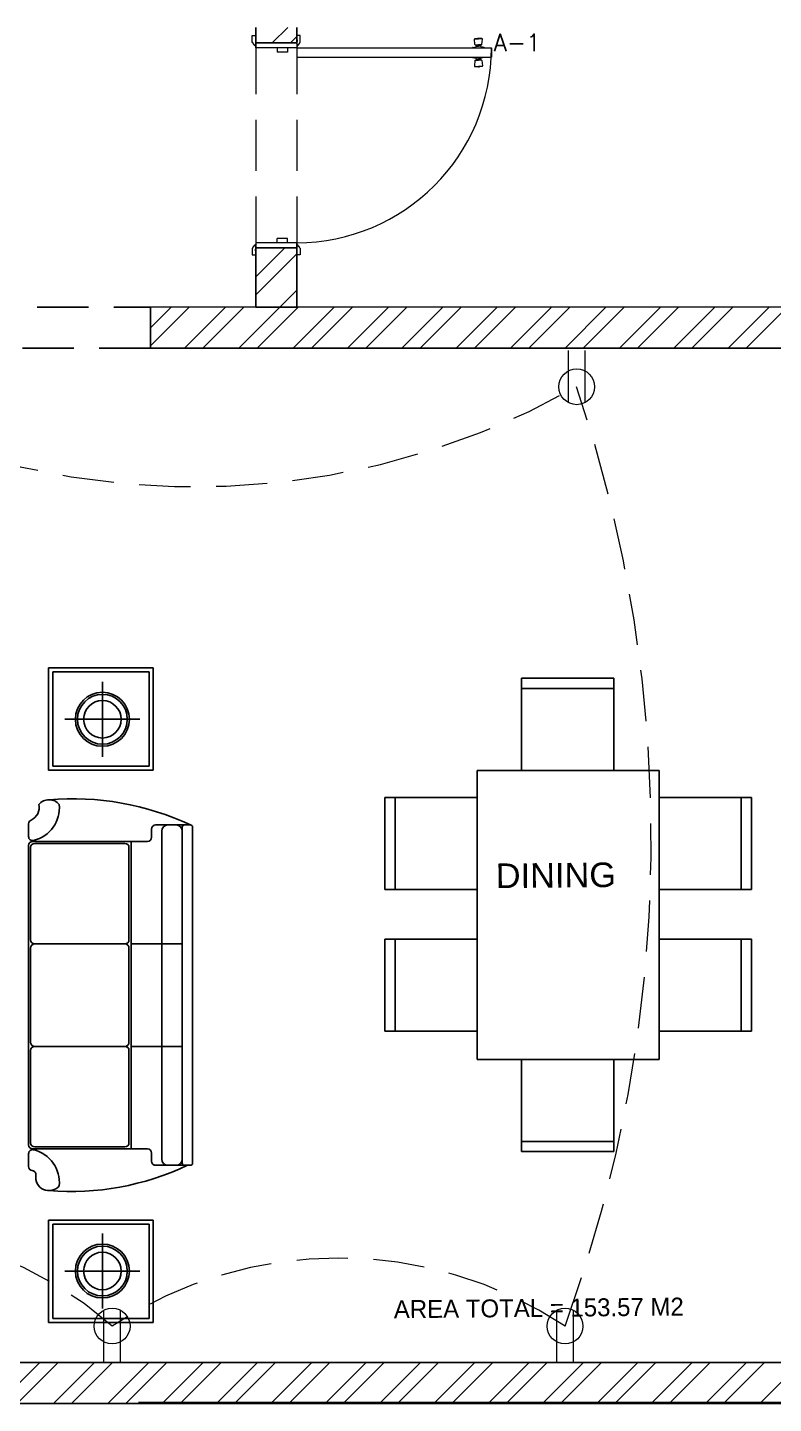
# Model space of a CAD drawing. Header units: millimetres. Extents: x 1591 to 1638, y 1324 to 1492.
# Drawn here: x 1625.71 to 1629.35, y 1474.49 to 1481.2 of the extents above; entities that cross this region are included whole.
import ezdxf

# ---------------------------------------------------------------- set-up
doc = ezdxf.new("R2010")
doc.units = ezdxf.units.MM
doc.linetypes.add('HIDDEN', pattern=[0.375, 0.25, -0.125])
doc.linetypes.add('PLANTAS$0$HIDDEN', pattern=[0.375, 0.25, -0.125])
for name, color, linetype, lineweight in [('Electrico Salidas', 160, 'Continuous', 15), ('JAMBA', 1, 'HIDDEN', 15), ('PUERTAS', 3, 'Continuous', 20)]:
    doc.layers.add(name, color=color, linetype=linetype, lineweight=lineweight)
doc.layers.add('Ha-Muros 0.20', color=7, linetype='Continuous', true_color=0x8c8c8c)
for name, color, linetype in [('Li-Proyecciones', 40, 'HIDDEN'), ('Mo-Generales', 9, 'Continuous'), ('Mu-0.20', 5, 'Continuous'), ('TEXTS', 1, 'Continuous'), ('Tx-Espacio', 7, 'Continuous')]:
    doc.layers.add(name, color=color, linetype=linetype)
doc.styles.add('CHICO', font='stylu.ttf')
doc.styles.add('GORDITA', font='swissek.ttf')
doc.styles.add('TEXTS', font='romans9.shx')

# ---------------------------------------------------------------- blocks, each defined once
blk = doc.blocks.new('A$Cec5ab6e8')
at = {"color": 9, "ltscale": 3.5, "true_color": 0xc7c8ca}
for p, q in [((22.9211, 12.4673), (22.4113, 12.4673)), ((22.4113, 12.4673), (22.4113, 11.9678)), ((22.9011, 12.4473), (22.4313, 12.4473)), ((22.4313, 12.4473), (22.4313, 11.9878)), ((22.9011, 11.9878), (22.9011, 12.4473)), ((22.9211, 11.9678), (22.9211, 12.4673)), ((22.6736, 12.3999), (22.6736, 12.0333)), ((22.8569, 12.2166), (22.4903, 12.2166)), ((22.4113, 11.9678), (22.9211, 11.9678)), ((22.4313, 11.9878), (22.9011, 11.9878)), ((22.4113, 9.2746), (22.4113, 9.7741)), ((22.4113, 9.7741), (22.9211, 9.7741)), ((22.4313, 9.2946), (22.4313, 9.7541)), ((22.4313, 9.7541), (22.9011, 9.7541)), ((22.9011, 9.7541), (22.9011, 9.2946)), ((22.9211, 9.7741), (22.9211, 9.2746)), ((22.6736, 9.3421), (22.6736, 9.7087)), ((22.8569, 9.5254), (22.4903, 9.5254)), ((22.9211, 9.2746), (22.4113, 9.2746)), ((22.9011, 9.2946), (22.4313, 9.2946))]:
    blk.add_line(p, q, dxfattribs=at)
at = {"color": 9, "true_color": 0xc7c8ca}
for p, q in [((22.3134, 11.6446), (22.3134, 11.7067)), ((22.9134, 11.641), (22.9134, 11.681)), ((23.1034, 11.701), (22.9334, 11.701)), ((23.0334, 11.701), (22.9934, 11.701)), ((23.0334, 11.701), (22.9934, 11.701)), ((23.0634, 10.051), (23.0634, 11.691)), ((23.0734, 11.701), (23.1034, 11.701)), ((23.1134, 10.051), (23.1134, 11.691)), ((22.8934, 11.621), (22.3334, 11.621)), ((22.8934, 11.621), (22.3334, 11.621)), ((22.7834, 11.611), (22.3434, 11.611)), ((22.7834, 11.611), (22.3434, 11.611)), ((22.8134, 10.121), (22.8134, 11.621)), ((22.9634, 10.071), (22.9634, 11.671)), ((23.0634, 10.071), (23.0634, 11.671)), ((22.3134, 10.141), (22.3134, 11.601)), ((22.3234, 11.141), (22.3234, 11.591)), ((22.8034, 11.141), (22.8034, 11.591)), ((22.3234, 10.641), (22.3234, 11.101)), ((22.7834, 11.121), (22.3434, 11.121)), ((22.7834, 11.121), (22.3434, 11.121)), ((22.7834, 11.121), (22.3434, 11.121)), ((22.7834, 11.121), (22.3434, 11.121)), ((22.8034, 10.641), (22.8034, 11.101)), ((23.0634, 11.121), (22.8134, 11.121)), ((22.7834, 10.621), (22.3434, 10.621)), ((22.7834, 10.621), (22.3434, 10.621)), ((22.3434, 10.621), (22.7834, 10.621)), ((22.8134, 10.621), (23.0634, 10.621)), ((22.3234, 10.151), (22.3234, 10.601)), ((22.8034, 10.151), (22.8034, 10.601)), ((22.3134, 10.0353), (22.3134, 10.0974)), ((22.8934, 10.121), (22.3334, 10.121)), ((22.7834, 10.131), (22.3434, 10.131)), ((22.9134, 10.061), (22.9134, 10.101)), ((23.0884, 10.041), (22.9334, 10.041)), ((23.0334, 10.041), (22.9934, 10.041)), ((23.0334, 10.041), (22.9934, 10.041)), ((23.1034, 10.041), (23.0734, 10.041)), ((28.6439, 8.884, 0), (22.8501, 8.884, 0))]:
    blk.add_line(p, q, dxfattribs=at)
at = {"color": 9, "ltscale": 3.5, "true_color": 0xc7c8ca}
for centre, radius in [((22.6736, 12.2166), 0.1315), ((22.6736, 12.2166), 0.1215), ((22.6736, 12.2166), 0.0915), ((22.6736, 9.5254), 0.1315), ((22.6736, 9.5254), 0.1215), ((22.6736, 9.5254), 0.0915)]:
    blk.add_circle(centre, radius, dxfattribs=at)
at = {"color": 9, "true_color": 0xc7c8ca}
for centre, radius, start, end in [((22.4134, 11.759), 0.0653, 40, 140), ((22.5283, 10.4751), 1.3541, 64.86719, 94.86719), ((22.2984, 11.786), 0.0667, 293.80669, 12.99462), ((22.2984, 11.786), 0.1657, 283.90141, 5.19443), ((22.3334, 11.7067), 0.02, 113.80669, 180), ((22.9334, 11.681), 0.02, 90, 180), ((22.9934, 11.671), 0.03, 90, 180), ((23.0334, 11.671), 0.03, 0, 90), ((23.0734, 11.691), 0.01, 90, 180), ((23.1034, 11.691), 0.01, 0, 90), ((22.3334, 11.6446), 0.02, 180, 283.90141), ((22.3334, 11.601), 0.02, 90, 180), ((22.3434, 11.591), 0.02, 90, 180), ((22.3434, 11.591), 0.02, 90, 180), ((22.7834, 11.591), 0.02, 0, 90), ((22.7834, 11.591), 0.02, 0, 90), ((22.8934, 11.641), 0.02, 270, 0), ((22.3434, 11.141), 0.02, 180, 270), ((22.7834, 11.141), 0.02, 270, 0), ((22.3434, 11.101), 0.02, 90, 180), ((22.7834, 11.101), 0.02, 0, 90), ((22.3434, 10.641), 0.02, 180, 270), ((22.3434, 10.601), 0.02, 90, 180), ((22.7834, 10.641), 0.02, 270, 0), ((22.7834, 10.601), 0.02, 0, 90), ((22.3334, 10.141), 0.02, 180, 270), ((22.3434, 10.151), 0.02, 180, 270), ((22.7834, 10.151), 0.02, 270, 0), ((22.3334, 10.0974), 0.02, 76.09859, 180), ((22.2984, 9.956), 0.1657, 354.80557, 76.09859), ((22.8934, 10.101), 0.02, 0, 90), ((22.9934, 10.071), 0.03, 180, 270), ((23.0334, 10.071), 0.03, 270, 0), ((22.3334, 10.0353), 0.02, 180, 263.7817), ((22.3291, 9.9955), 0.02, 351.49516, 83.7817), ((22.5208, 11.2389), 1.3256, 265.35316, 295.35316), ((22.9334, 10.061), 0.02, 180, 270), ((23.0734, 10.051), 0.01, 180, 270), ((23.1034, 10.051), 0.01, 270, 0), ((22.4134, 9.9829), 0.0653, 171.49516, 320)]:
    blk.add_arc(centre, radius, start, end, dxfattribs=at)
at = {"layer": 'Defpoints', "color": 9, "true_color": 0xc7c8ca}
blk.add_line((17.0426, 8.8796), (29.8386, 8.8794), dxfattribs=at)
at = {"layer": 'Ha-Muros 0.20', "color": 9, "linetype": 'Continuous', "true_color": 0xc7c8ca}
for p, q in [((23.5027, 15.5162, 0), (23.5779, 15.5915, 0)), ((23.5911, 15.5162, 0), (23.6217, 15.5468, 0)), ((23.4217, 14.3746, 0), (23.5634, 14.5162, 0)), ((23.4217, 14.2862, 0), (23.6217, 14.4862, 0)), ((23.5398, 14.2275, 0), (23.6217, 14.3094, 0)), ((22.9085, 14.1266, 0), (23.0094, 14.2275, 0)), ((22.9085, 14.0382, 0), (23.0978, 14.2275, 0)), ((23.0746, 14.0275, 0), (23.2746, 14.2275, 0)), ((23.163, 14.0275, 0), (23.363, 14.2275, 0)), ((23.3398, 14.0275, 0), (23.5395, 14.2272, 0)), ((23.4282, 14.0275, 0), (23.6282, 14.2275, 0)), ((23.6049, 14.0275, 0), (23.8049, 14.2275, 0)), ((23.6933, 14.0275, 0), (23.8933, 14.2275, 0)), ((23.8701, 14.0275, 0), (24.0701, 14.2275, 0)), ((23.9585, 14.0275, 0), (24.1585, 14.2275, 0)), ((24.1353, 14.0275, 0), (24.3353, 14.2275, 0)), ((24.2237, 14.0275, 0), (24.4237, 14.2275, 0)), ((24.4004, 14.0275, 0), (24.6004, 14.2275, 0)), ((24.4888, 14.0275, 0), (24.6888, 14.2275, 0)), ((24.6656, 14.0275, 0), (24.8656, 14.2275, 0)), ((24.754, 14.0275, 0), (24.954, 14.2275, 0)), ((24.9308, 14.0275, 0), (25.1308, 14.2275, 0)), ((25.0192, 14.0275, 0), (25.2192, 14.2275, 0)), ((25.1959, 14.0275, 0), (25.396, 14.2275, 0)), ((25.2843, 14.0275, 0), (25.4843, 14.2275, 0)), ((25.4611, 14.0275, 0), (25.6611, 14.2275, 0)), ((25.5495, 14.0275, 0), (25.7495, 14.2275, 0)), ((25.7263, 14.0275, 0), (25.9263, 14.2275, 0)), ((25.8147, 14.0275, 0), (26.0147, 14.2275, 0)), ((22.1691, 8.8794, 0), (22.3691, 9.0794, 0)), ((22.2575, 8.8794, 0), (22.4575, 9.0794, 0)), ((22.4343, 8.8794, 0), (22.6343, 9.0794, 0)), ((22.5227, 8.8794, 0), (22.7227, 9.0794, 0)), ((22.6995, 8.8794, 0), (22.8995, 9.0794, 0)), ((22.7878, 8.8794, 0), (22.9878, 9.0794, 0)), ((22.9646, 8.8794, 0), (23.1646, 9.0794, 0)), ((23.053, 8.8794, 0), (23.253, 9.0794, 0)), ((23.2298, 8.8794, 0), (23.4298, 9.0794, 0)), ((23.3182, 8.8794, 0), (23.5182, 9.0794, 0)), ((23.495, 8.8794, 0), (23.695, 9.0794, 0)), ((23.5833, 8.8794, 0), (23.7833, 9.0794, 0)), ((23.7601, 8.8794, 0), (23.9601, 9.0794, 0)), ((23.8485, 8.8794, 0), (24.0485, 9.0794, 0)), ((24.0253, 8.8794, 0), (24.2253, 9.0794, 0)), ((24.1137, 8.8794, 0), (24.3137, 9.0794, 0)), ((24.2904, 8.8794, 0), (24.4904, 9.0794, 0)), ((24.3788, 8.8794, 0), (24.5788, 9.0794, 0)), ((24.5556, 8.8794, 0), (24.7556, 9.0794, 0)), ((24.644, 8.8794, 0), (24.844, 9.0794, 0)), ((24.8208, 8.8794, 0), (25.0208, 9.0794, 0)), ((24.9092, 8.8794, 0), (25.1092, 9.0794, 0)), ((25.0859, 8.8794, 0), (25.2859, 9.0794, 0)), ((25.1743, 8.8794, 0), (25.3743, 9.0794, 0)), ((25.3511, 8.8794, 0), (25.5511, 9.0794, 0)), ((25.4395, 8.8794, 0), (25.6395, 9.0794, 0)), ((25.6163, 8.8794, 0), (25.8163, 9.0794, 0)), ((25.7047, 8.8794, 0), (25.9047, 9.0794, 0)), ((25.8814, 8.8794, 0), (26.0814, 9.0794, 0))]:
    blk.add_line(p, q, dxfattribs=at)
at = {"layer": 'JAMBA', "color": 9, "true_color": 0xc7c8ca}
for p, q in [((23.4042, 15.5179), (23.4042, 15.5511)), ((23.4042, 15.5511), (23.4217, 15.5511)), ((23.407, 15.5179), (23.4042, 15.5179)), ((23.4217, 15.5325), (23.4201, 15.5309)), ((23.4201, 15.5309), (23.4201, 15.5223)), ((23.4201, 15.5223), (23.4217, 15.5203)), ((23.4217, 15.5511), (23.4217, 15.5325)), ((23.4217, 15.5203), (23.4217, 15.5012)), ((23.6391, 15.5511), (23.6217, 15.5511)), ((23.6217, 15.5511), (23.6217, 15.5325)), ((23.6217, 15.5325), (23.6233, 15.5309)), ((23.6233, 15.5223), (23.6217, 15.5203)), ((23.6217, 15.5203), (23.6217, 15.5012)), ((23.6233, 15.5309), (23.6233, 15.5223)), ((23.6364, 15.5179), (23.6391, 15.5179)), ((23.6391, 15.5179), (23.6391, 15.5511)), ((23.4217, 15.5012), (23.4169, 15.5012)), ((23.6217, 15.5012), (23.6264, 15.5012)), ((23.407, 14.5146), (23.4042, 14.5146)), ((23.4042, 14.5146), (23.4042, 14.4813)), ((23.4217, 14.5312), (23.4169, 14.5312)), ((23.4201, 14.5102), (23.4217, 14.5122)), ((23.4201, 14.5016), (23.4201, 14.5102)), ((23.4217, 14.5), (23.4201, 14.5016)), ((23.4217, 14.5122), (23.4217, 14.5312)), ((23.4217, 14.4813), (23.4217, 14.5)), ((23.6217, 14.5122), (23.6217, 14.5312)), ((23.6217, 14.5312), (23.6264, 14.5312)), ((23.6233, 14.5102), (23.6217, 14.5122)), ((23.6217, 14.5), (23.6233, 14.5016)), ((23.6217, 14.4813), (23.6217, 14.5)), ((23.6233, 14.5016), (23.6233, 14.5102)), ((23.6364, 14.5146), (23.6391, 14.5146)), ((23.6391, 14.5146), (23.6391, 14.4813)), ((23.4042, 14.4813), (23.4217, 14.4813)), ((23.6391, 14.4813), (23.6217, 14.4813))]:
    blk.add_line(p, q, dxfattribs=at)
for centre, radius, start, end in [((23.4145, 15.5167), 0.00758, 170.86398, 253.601), ((23.4069, 15.5011), 0.00997, 1.10655, 57.28488), ((23.6364, 15.5011), 0.00997, 122.71512, 178.89345), ((23.6289, 15.5167), 0.00758, 286.399, 9.13602), ((23.4145, 14.5158), 0.00758, 106.399, 189.13602), ((23.4069, 14.5314), 0.00997, 302.71512, 358.89345), ((23.6364, 14.5314), 0.00997, 181.10655, 237.28488), ((23.6289, 14.5158), 0.00758, 350.86398, 73.601)]:
    blk.add_arc(centre, radius, start, end, dxfattribs=at)
at = {"layer": 'Li-Proyecciones', "color": 9, "true_color": 0xc7c8ca}
for p, q in [((19.3551, 14.2275), (22.9085, 14.2275)), ((22.9085, 14.2275), (22.9085, 14.0275)), ((22.9085, 14.0275), (19.3551, 14.0275))]:
    blk.add_line(p, q, dxfattribs=at)
at = {"layer": 'Mo-Generales', "color": 9, "true_color": 0xc7c8ca}
for p, q in [((25.1688, 12.4173), (24.7188, 12.4173)), ((24.7188, 12.4173), (24.7188, 11.9673)), ((25.1688, 11.9673), (25.1688, 12.4173)), ((25.1688, 12.3673), (24.7188, 12.3673)), ((24.502, 10.5578), (24.502, 11.9673)), ((24.502, 11.9673), (25.3902, 11.9673)), ((25.3902, 11.9673), (25.3902, 10.5578)), ((24.502, 11.8357), (24.052, 11.8357)), ((24.052, 11.8357), (24.052, 11.3857)), ((24.102, 11.8357), (24.102, 11.3857)), ((25.3902, 11.8357), (25.8402, 11.8357)), ((25.7902, 11.8357), (25.7902, 11.3857)), ((25.8402, 11.8357), (25.8402, 11.3857)), ((24.052, 11.3857), (24.502, 11.3857)), ((25.8402, 11.3857), (25.3902, 11.3857)), ((24.052, 10.6946), (24.052, 11.1446)), ((24.052, 11.1446), (24.502, 11.1446)), ((24.102, 10.6946), (24.102, 11.1446)), ((25.8402, 11.1446), (25.3902, 11.1446)), ((25.7902, 10.6946), (25.7902, 11.1446)), ((25.8402, 10.6946), (25.8402, 11.1446)), ((24.502, 10.6946), (24.052, 10.6946)), ((25.3902, 10.6946), (25.8402, 10.6946)), ((25.3902, 10.5578), (24.502, 10.5578)), ((24.7188, 10.1078), (24.7188, 10.5578)), ((25.1688, 10.5578), (25.1688, 10.1078)), ((25.1688, 10.1578), (24.7188, 10.1578)), ((25.1688, 10.1078), (24.7188, 10.1078))]:
    blk.add_line(p, q, dxfattribs=at)
at = {"layer": 'Mu-0.20', "color": 9, "true_color": 0xc7c8ca}
for p, q in [((23.4217, 15.5915), (23.4217, 15.5162)), ((23.6217, 15.5162), (23.6217, 15.5915)), ((23.4217, 15.5162), (23.6217, 15.5162)), ((23.4217, 14.2272), (23.4217, 14.5162)), ((23.4217, 14.5162), (23.6217, 14.5162)), ((23.6217, 14.5162), (23.6217, 14.2272)), ((29.8386, 14.2276), (22.9085, 14.2275)), ((22.9085, 14.2275), (22.9085, 14.0275)), ((23.6217, 14.2272), (23.4217, 14.2272)), ((22.9085, 14.0275), (29.8386, 14.0276)), ((29.8386, 9.0794), (19.8843, 9.0794)), ((19.8843, 8.8794), (29.6821, 8.8794))]:
    blk.add_line(p, q, dxfattribs=at)
at = {"layer": 'PUERTAS', "color": 9, "linetype": 'HIDDEN', "true_color": 0xc7c8ca}
for p, q in [((23.4217, 15.5162), (23.4217, 14.5162)), ((23.6217, 15.5162), (23.6217, 14.5162))]:
    blk.add_line(p, q, dxfattribs=at)
at = {"layer": 'PUERTAS', "color": 9, "true_color": 0xc7c8ca}
for p, q in [((23.6217, 15.5162), (23.4217, 15.5162)), ((23.4217, 15.4912), (23.4217, 15.5162)), ((23.6217, 15.5162), (23.6217, 15.4912)), ((24.4916, 15.508), (24.4889, 15.534)), ((24.4908, 15.5363), (24.5086, 15.5363)), ((24.493, 15.5373), (24.5086, 15.5373)), ((24.493, 15.5363), (24.493, 15.5373)), ((24.4936, 15.5063), (24.5086, 15.5063)), ((24.4975, 15.5063), (24.4975, 15.506)), ((24.4995, 15.504), (24.5086, 15.504)), ((24.4997, 15.5001), (24.4997, 15.504)), ((24.5033, 15.5373), (24.5033, 15.5379)), ((24.5086, 15.5379), (24.5033, 15.5379)), ((24.5086, 15.5379), (24.5139, 15.5379)), ((24.5242, 15.5373), (24.5086, 15.5373)), ((24.5264, 15.5363), (24.5086, 15.5363)), ((24.5236, 15.5063), (24.5086, 15.5063)), ((24.5178, 15.504), (24.5086, 15.504)), ((24.5139, 15.5373), (24.5139, 15.5379)), ((24.5175, 15.5001), (24.5175, 15.504)), ((24.5198, 15.5063), (24.5198, 15.506)), ((24.5242, 15.5363), (24.5242, 15.5373)), ((24.5256, 15.508), (24.5284, 15.534)), ((23.6217, 15.4912), (23.4217, 15.4912)), ((23.5267, 15.4912), (23.5267, 15.4712)), ((23.5767, 15.4712), (23.5267, 15.4712)), ((23.5767, 15.4912), (23.5767, 15.4712)), ((23.6217, 15.4912), (24.5717, 15.4912)), ((23.6217, 15.4912), (23.6217, 15.4462)), ((23.6217, 15.4462), (24.5717, 15.4462)), ((24.4795, 15.4913), (24.4795, 15.4916)), ((24.4795, 15.4462), (24.4795, 15.4459)), ((24.4815, 15.4936), (24.4951, 15.4963)), ((24.4815, 15.4439), (24.4951, 15.4412)), ((24.4951, 15.4963), (24.4953, 15.4963)), ((24.4951, 15.4412), (24.4953, 15.4412)), ((24.4973, 15.4983), (24.4973, 15.4981)), ((24.4973, 15.4392), (24.4973, 15.4394)), ((24.4993, 15.5001), (24.5086, 15.5001)), ((24.4993, 15.4374), (24.5086, 15.4374)), ((24.4997, 15.4374), (24.4997, 15.4334)), ((24.5179, 15.5001), (24.5086, 15.5001)), ((24.5179, 15.4374), (24.5086, 15.4374)), ((24.5175, 15.4374), (24.5175, 15.4334)), ((24.5199, 15.4983), (24.5199, 15.4981)), ((24.5199, 15.4392), (24.5199, 15.4394)), ((24.5222, 15.4963), (24.5219, 15.4963)), ((24.5222, 15.4412), (24.5219, 15.4412)), ((24.5357, 15.4936), (24.5222, 15.4963)), ((24.5357, 15.4439), (24.5222, 15.4412)), ((24.5377, 15.4913), (24.5377, 15.4916)), ((24.5377, 15.4462), (24.5377, 15.4459)), ((24.5717, 15.4912), (24.5717, 15.4462)), ((24.4916, 15.4294), (24.4889, 15.4034)), ((24.4908, 15.4012), (24.5086, 15.4012)), ((24.493, 15.4012), (24.493, 15.4002)), ((24.493, 15.4002), (24.5086, 15.4002)), ((24.4936, 15.4312), (24.5086, 15.4312)), ((24.4975, 15.4312), (24.4975, 15.4314)), ((24.4995, 15.4334), (24.5086, 15.4334)), ((24.5033, 15.4002), (24.5033, 15.3996)), ((24.5086, 15.3996), (24.5033, 15.3996)), ((24.5178, 15.4334), (24.5086, 15.4334)), ((24.5236, 15.4312), (24.5086, 15.4312)), ((24.5264, 15.4012), (24.5086, 15.4012)), ((24.5242, 15.4002), (24.5086, 15.4002)), ((24.5086, 15.3996), (24.5139, 15.3996)), ((24.5139, 15.4002), (24.5139, 15.3996)), ((24.5198, 15.4312), (24.5198, 15.4314)), ((24.5242, 15.4012), (24.5242, 15.4002)), ((24.5256, 15.4294), (24.5284, 15.4034)), ((23.6217, 14.5412), (23.4217, 14.5412)), ((23.4217, 14.5412), (23.4217, 14.5162)), ((23.6217, 14.5162), (23.4217, 14.5162)), ((23.5767, 14.5612), (23.5267, 14.5612)), ((23.5267, 14.5412), (23.5267, 14.5612)), ((23.5767, 14.5412), (23.5767, 14.5612)), ((23.6217, 14.5162), (23.6217, 14.5412))]:
    blk.add_line(p, q, dxfattribs=at)
for centre, radius, start, end in [((24.4908, 15.5343), 0.002, 90, 186.07637), ((24.4936, 15.5083), 0.002, 186.07637, 270), ((24.4995, 15.506), 0.002, 180, 270), ((24.5178, 15.506), 0.002, 270, 0), ((24.5236, 15.5083), 0.002, 270, 353.92363), ((24.5264, 15.5343), 0.002, 353.92363, 90), ((23.6217, 15.4912), 0.95, 270, 0), ((24.4815, 15.4916), 0.002, 90, 180), ((24.4815, 15.4459), 0.002, 180, 270), ((24.4953, 15.4983), 0.002, 270, 354.74275), ((24.4953, 15.4392), 0.002, 5.25725, 90), ((24.4993, 15.4981), 0.002, 90, 174.74275), ((24.4993, 15.4394), 0.002, 185.25725, 270), ((24.5179, 15.4981), 0.002, 5.25725, 90), ((24.5179, 15.4394), 0.002, 270, 354.74275), ((24.5219, 15.4983), 0.002, 185.25725, 270), ((24.5219, 15.4392), 0.002, 90, 174.74275), ((24.5357, 15.4916), 0.002, 0, 90), ((24.5357, 15.4459), 0.002, 270, 0), ((24.4908, 15.4032), 0.002, 173.92363, 270), ((24.4936, 15.4292), 0.002, 90, 173.92363), ((24.4995, 15.4314), 0.002, 90, 180), ((24.5178, 15.4314), 0.002, 0, 90), ((24.5236, 15.4292), 0.002, 6.07637, 90), ((24.5264, 15.4032), 0.002, 270, 6.07637)]:
    blk.add_arc(centre, radius, start, end, dxfattribs=at)
at = {"layer": 'Tx-Espacio', "color": 9, "true_color": 0xc7c8ca}
for s, height, style, p in [('DINING', 0.12, 'GORDITA', (24.5935, 11.393)), ('AREA TOTAL = 153.57 M2', 0.087521, 'CHICO', (24.0959, 9.2951))]:
    blk.add_text(s, height=height, rotation=0.53766, dxfattribs=dict(at, style=style)).set_placement(p)
blk = doc.blocks.new('A$Cfbec699e')
at = {"color": 5}
for p, q in [((0.09, 0.513, 0.36), (0.09, 0.019, 0.36)), ((0.247, 0.513, 0.36), (0.247, 0.019, 0.36))]:
    blk.add_line(p, q, dxfattribs=at)
blk.add_circle((0.169, 0.169, 0.36), 0.169, dxfattribs=at)

msp = doc.modelspace()

# ---------------------------------------------------------------- linework, layer by layer
at = {"layer": 'Electrico Salidas', "color": 0, "linetype": 'PLANTAS$0$HIDDEN'}
for centre, radius, start, end in [((1626.52523, 1482.75512, 0.35987), 3.79163, 237.513958, 299.380143), ((1621.86028, 1477.24075, 0.35987), 6.88936, 339.87324, 18.713997), ((1624.8779, 1473.45537, 0.35987), 1.88213, 48.735945, 131.263951), ((1627.22408, 1473.19589, 0.35987), 2.00593, 56.578551, 123.421345)]:
    msp.add_arc(centre, radius, start, end, dxfattribs=at)

# ---------------------------------------------------------------- block references
msp.add_blockref('A$Cec5ab6e8', (1603.39784, 1465.613))
at = {"layer": 'Electrico Salidas', "xscale": 0.5165055370629944, "yscale": 0.5165055370629944, "zscale": 0.5165055370629944}
msp.add_blockref('A$Cfbec699e', (1628.29832, 1479.36407, 0.174), dxfattribs=at)
at = {"layer": 'Electrico Salidas', "xscale": 0.5165055370629944, "yscale": 0.5165055370629944, "zscale": 0.5165055370629944, "rotation": 180}
for p in [(1626.20632, 1474.95722, 0.17399), (1628.41603, 1474.95722, 0.17399)]:
    msp.add_blockref('A$Cfbec699e', p, dxfattribs=at)

# ---------------------------------------------------------------- texts
at = {"layer": 'TEXTS', "color": 0, "linetype": 'HIDDEN', "style": 'TEXTS'}
msp.add_text('A-1', height=0.084237, dxfattribs=at).set_placement((1627.98033, 1481.08795, 0.35988))

doc.saveas('drawing.dxf')
